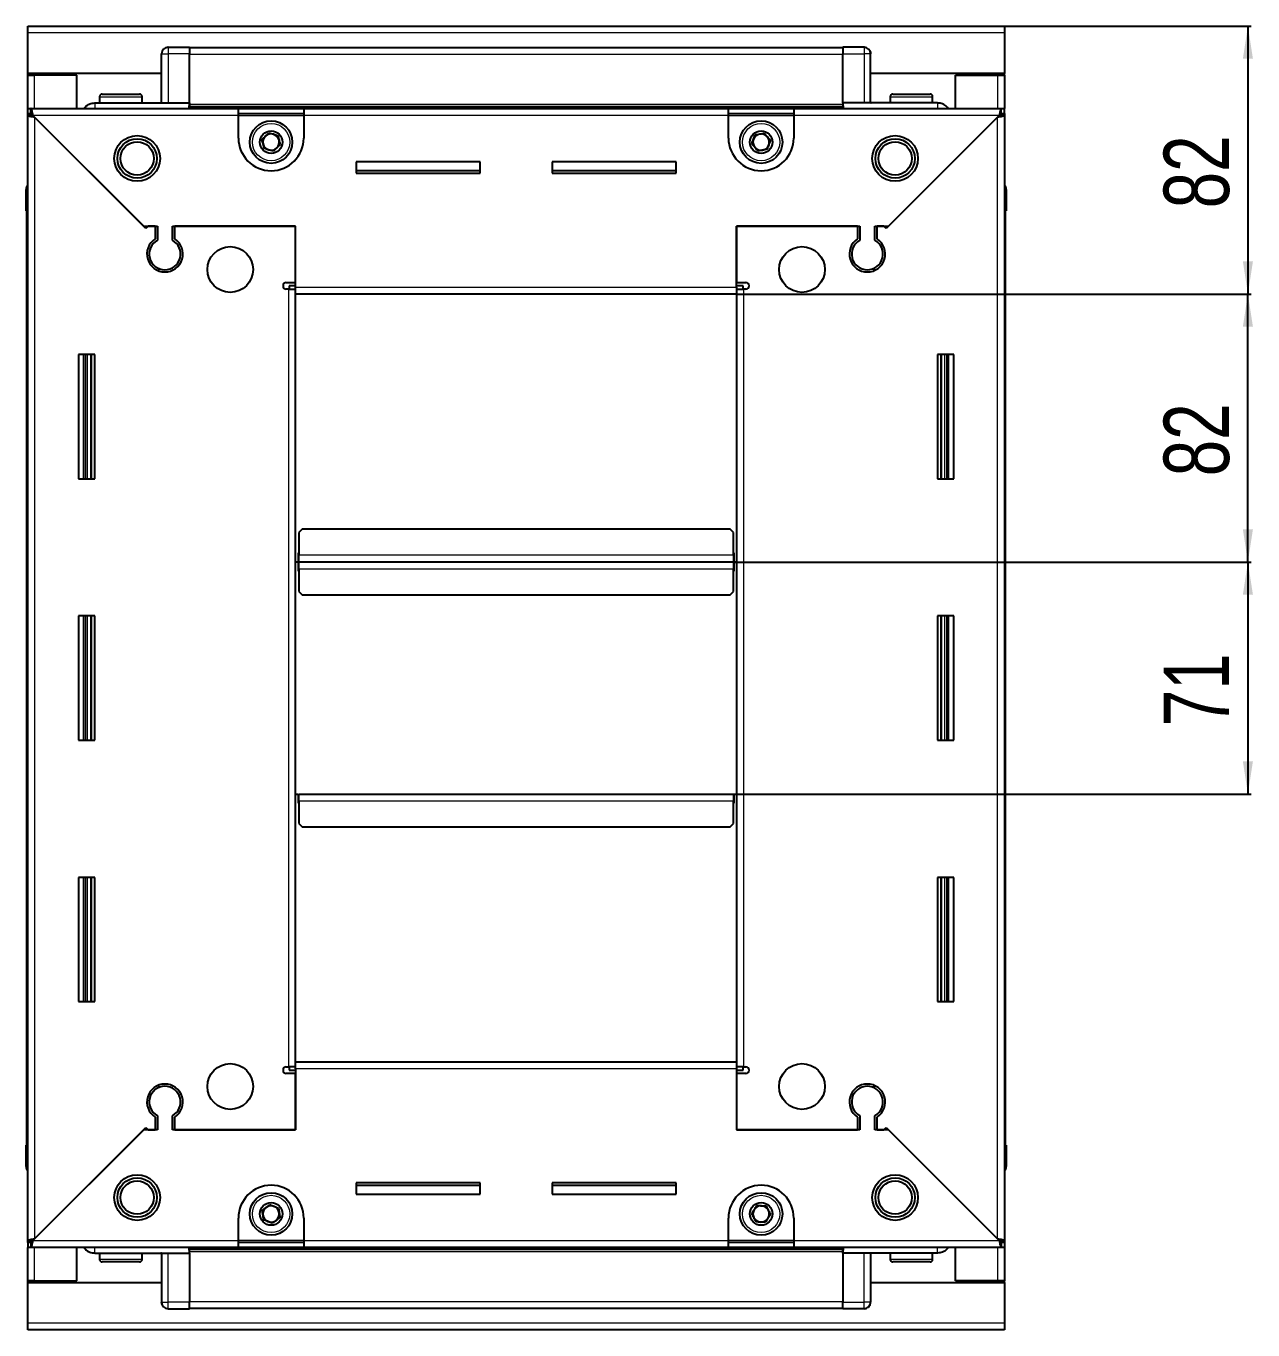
# Model space of a CAD drawing. Header units: millimetres. Extents: x 1004 to 4211, y -1720 to 1211.
# Drawn here: x 3835.5 to 4211, y 670.2 to 1069.2 of the extents above; entities that cross this region are included whole.
import ezdxf

# ---------------------------------------------------------------- set-up
doc = ezdxf.new("R2010")
doc.units = ezdxf.units.MM
doc.layers.add('FORMAT', color=7, linetype='Continuous')
doc.styles.add('SLDTEXTSTYLE0', font='TXT', dxfattribs={"width": 0.75})
doc.dimstyles.new('SLDDIMSTYLE0', dxfattribs={"dimtxt": 20, "dimasz": 10, "dimexe": 0, "dimexo": 0.0625, "dimgap": 5, "dimtad": 2, "dimdec": 1, "dimrnd": 1e-09, "dimzin": 12, "dimdsep": 46, "dimtxsty": 'SLDTEXTSTYLE0', "dimsah": 1, "dimcen": 0.09, "dimadec": 0, "dimazin": 3, "dimtfac": 1, "dimtofl": 0, "dimtmove": 0, "dimatfit": 3, "dimfxl": 0, "dimfrac": 2, "dimtolj": 1, "dimtzin": 12, "dimarcsym": 0})

# ---------------------------------------------------------------- blocks, each defined once
blk = doc.blocks.new('_D_5')
at = {"layer": 'FORMAT'}
for p, q in [((4134.97, 1069.18), (4210.46, 1069.18)), ((4209.46, 1069.18), (4209.46, 987.18)), ((4052.97, 987.18), (4210.46, 987.18))]:
    blk.add_line(p, q, dxfattribs=at)
for points in [[(4209.46, 1069.18), (4207.92, 1059.18), (4211, 1059.18)], [(4209.46, 987.18), (4211, 997.18), (4207.92, 997.18)]]:
    blk.add_solid(points, dxfattribs=at)
at = {"layer": 'FORMAT', "insert": (4183.68, 1013.41), "char_height": 20, "attachment_point": 1, "rotation": 90, "style": 'SLDTEXTSTYLE0'}
blk.add_mtext('82', dxfattribs=at)
blk = doc.blocks.new('_D_6')
at = {"layer": 'FORMAT'}
for p, q in [((4052.97, 987.18), (4210.46, 987.18)), ((4209.46, 905.18), (4209.46, 987.18)), ((4051.97, 905.18), (4210.46, 905.18))]:
    blk.add_line(p, q, dxfattribs=at)
for points in [[(4209.46, 987.18), (4207.92, 977.18), (4211, 977.18)], [(4209.46, 905.18), (4211, 915.18), (4207.92, 915.18)]]:
    blk.add_solid(points, dxfattribs=at)
at = {"layer": 'FORMAT', "insert": (4183.68, 931.41), "char_height": 20, "attachment_point": 1, "rotation": 90, "style": 'SLDTEXTSTYLE0'}
blk.add_mtext('82', dxfattribs=at)
blk = doc.blocks.new('_D_7')
at = {"layer": 'FORMAT'}
for p, q in [((4051.97, 905.18), (4210.46, 905.18)), ((4209.46, 905.18), (4209.46, 834.18)), ((4051.97, 834.18), (4210.46, 834.18))]:
    blk.add_line(p, q, dxfattribs=at)
for points in [[(4209.46, 905.18), (4207.92, 895.18), (4211, 895.18)], [(4209.46, 834.18), (4211, 844.18), (4207.92, 844.18)]]:
    blk.add_solid(points, dxfattribs=at)
at = {"layer": 'FORMAT', "insert": (4183.68, 854.91), "char_height": 20, "attachment_point": 1, "rotation": 90, "style": 'SLDTEXTSTYLE0'}
blk.add_mtext('71', dxfattribs=at)

msp = doc.modelspace()

# ---------------------------------------------------------------- linework, layer by layer
at = {"color": 7, "linetype": 'Continuous', "lineweight": 25}
for p, q in [((3835.96, 1069.18), (4134.96, 1069.18)), ((3835.96, 1067.08), (3835.96, 1069.18)), ((3835.96, 1054.68), (3835.96, 1067.08)), ((4134.96, 1069.18), (4134.96, 1067.08)), ((4134.96, 1067.08), (4134.96, 1054.68)), ((3877.64, 1062.18), (3877.64, 1062.18)), ((3878.96, 1062.68), (3885.46, 1062.68)), ((3878.96, 1062.68), (3885.46, 1062.68)), ((3885.46, 1062.68), (3885.46, 1062.68)), ((3885.46, 1062.68), (3885.46, 1062.68)), ((3885.46, 1062.68), (3885.46, 1060.68)), ((4085.46, 1062.53), (3885.46, 1062.53)), ((4085.46, 1062.68), (4085.46, 1062.68)), ((4091.96, 1062.68), (4085.46, 1062.68)), ((4091.96, 1062.68), (4085.46, 1062.68)), ((4085.46, 1062.68), (4085.46, 1060.68)), ((3876.96, 1045.68), (3876.96, 1060.68)), ((3885.46, 1045.68), (3885.46, 1060.68)), ((4085.46, 1045.68), (4085.46, 1060.68)), ((4093.96, 1060.68), (4093.96, 1060.68)), ((4093.96, 1045.68), (4093.96, 1060.68)), ((3876.96, 1054.68), (3835.96, 1054.68)), ((3835.96, 1054.18), (3835.96, 1054.68)), ((3835.96, 1043.93), (3835.96, 1054.18)), ((3835.96, 1054.18), (3838.06, 1054.18)), ((3837.46, 1054.18), (3837.46, 1054.68)), ((3850.96, 1054.18), (3838.06, 1054.18)), ((3850.96, 1043.93), (3850.96, 1054.18)), ((4134.96, 1054.68), (4093.96, 1054.68)), ((4119.96, 1043.93), (4119.96, 1054.18)), ((4119.96, 1054.18), (4132.86, 1054.18)), ((4132.86, 1054.18), (4134.96, 1054.18)), ((4133.46, 1054.18), (4133.46, 1054.68)), ((4134.96, 1054.18), (4134.96, 1054.68)), ((4134.96, 1054.18), (4134.96, 1043.93)), ((3856.46, 1045.68), (3885.46, 1045.68)), ((3857.96, 1047.58), (3857.96, 1045.68)), ((3858.76, 1048.38), (3870.16, 1048.38)), ((3870.96, 1045.68), (3870.96, 1047.58)), ((3885.38, 1043.93), (3885.46, 1045.65)), ((3885.46, 1045.68), (3885.46, 1045.18)), ((4085.46, 1045.68), (4085.46, 1045.18)), ((4114.46, 1045.68), (4085.46, 1045.68)), ((4085.46, 1045.65), (4085.53, 1043.93)), ((4099.96, 1047.58), (4099.96, 1045.68)), ((4100.76, 1048.38), (4112.16, 1048.38)), ((4112.96, 1045.68), (4112.96, 1047.58)), ((3835.96, 1042.43), (3835.96, 1043.93)), ((3835.96, 1043.93), (3836.96, 1043.93)), ((3835.96, 1041.93), (3835.96, 1042.43)), ((3835.96, 1042.43), (3836.96, 1042.43)), ((3835.96, 697.43), (3835.96, 1041.93)), ((3837.46, 1041.93), (3835.96, 1041.93)), ((3836.96, 1042.43), (3836.96, 1043.93)), ((3836.96, 1043.93), (3900.46, 1043.93)), ((3837.56, 1041.83), (3871.46, 1007.93)), ((3885.46, 1044.53), (4085.46, 1044.53)), ((3900.46, 1041.83), (3900.46, 1043.93)), ((3900.46, 1043.93), (3920.46, 1043.93)), ((3900.46, 1042.43), (3920.46, 1042.43)), ((3900.46, 1034.93), (3900.46, 1041.83)), ((3920.46, 1043.93), (3920.46, 1041.83)), ((3920.46, 1043.93), (4050.46, 1043.93)), ((3920.46, 1041.83), (3920.46, 1034.93)), ((4050.46, 1041.83), (4050.46, 1043.93)), ((4050.46, 1043.93), (4070.46, 1043.93)), ((4050.46, 1042.43), (4070.46, 1042.43)), ((4050.46, 1034.93), (4050.46, 1041.83)), ((4070.46, 1043.93), (4133.96, 1043.93)), ((4070.46, 1043.93), (4070.46, 1041.83)), ((4070.46, 1041.83), (4070.46, 1034.93)), ((4099.46, 1007.93), (4133.36, 1041.83)), ((4133.46, 1041.93), (4134.96, 1041.93)), ((4133.96, 1042.43), (4133.96, 1043.93)), ((4133.96, 1043.93), (4134.96, 1043.93)), ((4133.96, 1042.43), (4134.96, 1042.43)), ((4134.96, 1042.43), (4134.96, 1043.93)), ((4134.96, 1042.43), (4134.96, 1041.93)), ((4134.96, 1041.93), (4134.96, 697.43)), ((3872.16, 1007.23), (3838.06, 1041.33)), ((4132.86, 1041.33), (4098.76, 1007.23)), ((3974.46, 1027.68), (3936.46, 1027.68)), ((3936.46, 1027.68), (3936.46, 1024.18)), ((3974.46, 1024.18), (3974.46, 1027.68)), ((4034.46, 1027.68), (3996.46, 1027.68)), ((3996.46, 1027.68), (3996.46, 1024.18)), ((4034.46, 1024.18), (4034.46, 1027.68)), ((3974.46, 1024.93), (3936.46, 1024.93)), ((3936.46, 1024.18), (3974.46, 1024.18)), ((4034.46, 1024.93), (3996.46, 1024.93)), ((3996.46, 1024.18), (4034.46, 1024.18)), ((3835.46, 1019.18), (3835.46, 1012.68)), ((3835.46, 1012.68), (3835.46, 1019.18)), ((4134.96, 1020.51), (4134.96, 1020.51)), ((4135.46, 1019.18), (4135.46, 1012.68)), ((4135.46, 1012.68), (4135.46, 1019.18)), ((3835.46, 1012.68), (3835.46, 1012.68)), ((3835.96, 1012.68), (3835.46, 1012.68)), ((3835.61, 1012.68), (3835.61, 726.68)), ((4134.96, 1012.68), (4135.46, 1012.68)), ((4135.31, 726.68), (4135.31, 1012.68)), ((4135.46, 1012.68), (4135.46, 1012.68)), ((4135.46, 1012.68), (4135.46, 1012.68)), ((3871.46, 1007.93), (3875.66, 1007.93)), ((3872.86, 1007.93), (3872.16, 1007.23)), ((3874.96, 1007.93), (3872.86, 1007.93)), ((3874.96, 1007.93), (3874.96, 1004.04)), ((3875.66, 1007.93), (3875.66, 1003.65)), ((3880.26, 1007.93), (3917.96, 1007.93)), ((3880.26, 1003.65), (3880.26, 1007.93)), ((3880.96, 1004.04), (3880.96, 1007.93)), ((3917.96, 1007.93), (3880.96, 1007.93)), ((3917.96, 990.68), (3917.96, 1007.93)), ((3917.96, 989.28), (3917.96, 1007.93)), ((4052.96, 1007.93), (4052.96, 990.68)), ((4089.96, 1007.93), (4052.96, 1007.93)), ((4052.96, 1007.93), (4090.66, 1007.93)), ((4052.96, 989.28), (4052.96, 1007.93)), ((4089.96, 1007.93), (4089.96, 1004.04)), ((4090.66, 1007.93), (4090.66, 1003.65)), ((4095.26, 1007.93), (4099.46, 1007.93)), ((4095.26, 1003.65), (4095.26, 1007.93)), ((4098.06, 1007.93), (4095.96, 1007.93)), ((4095.96, 1004.04), (4095.96, 1007.93)), ((4098.76, 1007.23), (4098.06, 1007.93)), ((3875.96, 995.07), (3875.96, 994.31)), ((4094.96, 995.07), (4094.96, 994.31)), ((3915.11, 990.68), (3917.96, 990.68)), ((3917.96, 989.68), (3915.96, 989.68)), ((3915.96, 989.68), (3915.96, 988.68)), ((4052.96, 990.68), (4055.81, 990.68)), ((4054.96, 989.68), (4052.96, 989.68)), ((4054.96, 988.68), (4054.96, 989.68)), ((3915.86, 988.68), (3915.11, 988.68)), ((3915.86, 988.68), (3917.96, 988.68)), ((3917.96, 987.18), (3917.96, 989.28)), ((3917.96, 752.18), (3917.96, 987.18)), ((4052.96, 987.18), (3917.96, 987.18)), ((4052.96, 989.28), (4052.96, 987.18)), ((4052.96, 988.68), (4055.06, 988.68)), ((4052.96, 987.18), (4052.96, 752.18)), ((4055.81, 988.68), (4055.06, 988.68)), ((3856.46, 968.68), (3851.46, 968.68)), ((3851.46, 968.68), (3851.46, 930.68)), ((3853.61, 930.68), (3853.61, 968.68)), ((3855.4, 930.68), (3855.4, 968.68)), ((3855.44, 930.68), (3855.44, 968.68)), ((3856.46, 930.68), (3856.46, 968.68)), ((4114.46, 968.68), (4114.46, 930.68)), ((4119.46, 968.68), (4114.46, 968.68)), ((4115.48, 968.68), (4115.48, 930.68)), ((4115.52, 968.68), (4115.52, 930.68)), ((4117.31, 968.68), (4117.31, 930.68)), ((4119.46, 930.68), (4119.46, 968.68)), ((3851.46, 930.68), (3856.46, 930.68)), ((4114.46, 930.68), (4119.46, 930.68)), ((3919.96, 915.18), (3918.96, 914.18)), ((3918.96, 914.18), (3918.96, 907.28)), ((4050.96, 915.18), (3919.96, 915.18)), ((4051.96, 914.18), (4050.96, 915.18)), ((4051.96, 907.28), (4051.96, 914.18)), ((3918.96, 908.03), (3918.71, 908.03)), ((3918.71, 908.03), (3918.71, 905.18)), ((3918.96, 905.18), (3918.96, 907.28)), ((4052.21, 908.03), (4051.96, 908.03)), ((4051.96, 907.28), (4051.96, 905.18)), ((4052.21, 905.18), (4052.21, 908.03)), ((3918.71, 905.18), (3917.96, 905.18)), ((3918.71, 905.18), (3918.71, 902.33)), ((3918.71, 902.33), (3918.96, 902.33)), ((4051.96, 905.18), (3918.96, 905.18)), ((3918.96, 903.08), (3918.96, 905.18)), ((3918.96, 903.08), (3918.96, 896.18)), ((4051.96, 905.18), (4051.96, 903.08)), ((4051.96, 896.18), (4051.96, 903.08)), ((4051.96, 902.33), (4052.21, 902.33)), ((4052.96, 905.18), (4052.21, 905.18)), ((4052.21, 902.33), (4052.21, 905.18)), ((3918.96, 896.18), (3919.96, 895.18)), ((3919.96, 895.18), (4050.96, 895.18)), ((4050.96, 895.18), (4051.96, 896.18)), ((3856.46, 888.68), (3851.46, 888.68)), ((3851.46, 888.68), (3851.46, 850.68)), ((3853.61, 850.68), (3853.61, 888.68)), ((3855.4, 850.68), (3855.4, 888.68)), ((3855.44, 850.68), (3855.44, 888.68)), ((3856.46, 850.68), (3856.46, 888.68)), ((4114.46, 888.68), (4114.46, 850.68)), ((4119.46, 888.68), (4114.46, 888.68)), ((4115.48, 888.68), (4115.48, 850.68)), ((4115.52, 888.68), (4115.52, 850.68)), ((4117.31, 888.68), (4117.31, 850.68)), ((4119.46, 850.68), (4119.46, 888.68)), ((3851.46, 850.68), (3856.46, 850.68)), ((4114.46, 850.68), (4119.46, 850.68)), ((3917.96, 834.18), (3918.71, 834.18)), ((3918.71, 834.18), (3918.71, 831.33)), ((3918.96, 834.18), (4051.96, 834.18)), ((3918.96, 832.08), (3918.96, 834.18)), ((4051.96, 834.18), (4051.96, 832.08)), ((4052.21, 831.33), (4052.21, 834.18)), ((4052.21, 834.18), (4052.96, 834.18)), ((3918.71, 831.33), (3918.96, 831.33)), ((3918.96, 832.08), (3918.96, 825.18)), ((4051.96, 825.18), (4051.96, 832.08)), ((4051.96, 831.33), (4052.21, 831.33)), ((3918.96, 825.18), (3919.96, 824.18)), ((3919.96, 824.18), (4050.96, 824.18)), ((4050.96, 824.18), (4051.96, 825.18)), ((3856.46, 808.68), (3851.46, 808.68)), ((3851.46, 808.68), (3851.46, 770.68)), ((3853.61, 770.68), (3853.61, 808.68)), ((3855.4, 770.68), (3855.4, 808.68)), ((3855.44, 770.68), (3855.44, 808.68)), ((3856.46, 770.68), (3856.46, 808.68)), ((4114.46, 808.68), (4114.46, 770.68)), ((4119.46, 808.68), (4114.46, 808.68)), ((4115.48, 808.68), (4115.48, 770.68)), ((4115.52, 808.68), (4115.52, 770.68)), ((4117.31, 808.68), (4117.31, 770.68)), ((4119.46, 770.68), (4119.46, 808.68)), ((3851.46, 770.68), (3856.46, 770.68)), ((4114.46, 770.68), (4119.46, 770.68)), ((3915.11, 750.68), (3915.86, 750.68)), ((3917.96, 750.68), (3915.86, 750.68)), ((3915.96, 750.68), (3915.96, 749.68)), ((3917.96, 750.08), (3917.96, 752.18)), ((3917.96, 752.18), (4052.96, 752.18)), ((4052.96, 752.18), (4052.96, 750.08)), ((4055.06, 750.68), (4052.96, 750.68)), ((4054.96, 749.68), (4054.96, 750.68)), ((4055.06, 750.68), (4055.81, 750.68)), ((3917.96, 748.68), (3915.11, 748.68)), ((3915.96, 749.68), (3917.96, 749.68)), ((3917.96, 750.08), (3917.96, 731.43)), ((3917.96, 731.43), (3917.96, 748.68)), ((4052.96, 750.08), (4052.96, 731.43)), ((4052.96, 749.68), (4054.96, 749.68)), ((4052.96, 748.68), (4052.96, 731.43)), ((4055.81, 748.68), (4052.96, 748.68)), ((3875.96, 745.06), (3875.96, 744.3)), ((4094.96, 745.06), (4094.96, 744.3)), ((3874.96, 735.32), (3874.96, 731.43)), ((3875.66, 735.72), (3875.66, 731.43)), ((3880.26, 731.43), (3880.26, 735.72)), ((3880.96, 731.43), (3880.96, 735.32)), ((4089.96, 735.32), (4089.96, 731.43)), ((4090.66, 735.72), (4090.66, 731.43)), ((4095.26, 731.43), (4095.26, 735.72)), ((4095.96, 731.43), (4095.96, 735.32)), ((3871.46, 731.43), (3837.56, 697.53)), ((3838.06, 698.03), (3872.16, 732.13)), ((3875.66, 731.43), (3871.46, 731.43)), ((3872.16, 732.13), (3872.86, 731.43)), ((3872.86, 731.43), (3874.96, 731.43)), ((3917.96, 731.43), (3880.26, 731.43)), ((3880.96, 731.43), (3917.96, 731.43)), ((4052.96, 731.43), (4089.96, 731.43)), ((4090.66, 731.43), (4052.96, 731.43)), ((4099.46, 731.43), (4095.26, 731.43)), ((4095.96, 731.43), (4098.06, 731.43)), ((4098.06, 731.43), (4098.76, 732.13)), ((4098.76, 732.13), (4132.86, 698.03)), ((4133.36, 697.53), (4099.46, 731.43)), ((3835.46, 726.68), (3835.46, 726.68)), ((3835.46, 720.18), (3835.46, 726.68)), ((3835.46, 726.68), (3835.46, 726.68)), ((3835.46, 726.68), (3835.46, 720.18)), ((3835.96, 726.68), (3835.46, 726.68)), ((4134.96, 726.68), (4135.46, 726.68)), ((4135.46, 726.68), (4135.46, 726.68)), ((4135.46, 720.18), (4135.46, 726.68)), ((4135.46, 726.68), (4135.46, 720.18)), ((3835.96, 718.86), (3835.96, 718.86)), ((3974.46, 715.18), (3936.46, 715.18)), ((3936.46, 715.18), (3936.46, 711.68)), ((3936.46, 714.43), (3974.46, 714.43)), ((3974.46, 711.68), (3974.46, 715.18)), ((4034.46, 715.18), (3996.46, 715.18)), ((3996.46, 715.18), (3996.46, 711.68)), ((3996.46, 714.43), (4034.46, 714.43)), ((4034.46, 711.68), (4034.46, 715.18)), ((3936.46, 711.68), (3974.46, 711.68)), ((3996.46, 711.68), (4034.46, 711.68)), ((3900.46, 697.53), (3900.46, 704.43)), ((3920.46, 704.43), (3920.46, 697.53)), ((4050.46, 697.53), (4050.46, 704.43)), ((4070.46, 704.43), (4070.46, 697.53)), ((3835.96, 696.93), (3835.96, 697.43)), ((3837.46, 697.43), (3835.96, 697.43)), ((3835.96, 696.93), (3835.96, 695.43)), ((3836.96, 696.93), (3835.96, 696.93)), ((3835.96, 685.18), (3835.96, 695.43)), ((3836.96, 695.43), (3835.96, 695.43)), ((3836.96, 696.93), (3836.96, 695.43)), ((3900.46, 695.43), (3836.96, 695.43)), ((3850.96, 685.18), (3850.96, 695.43)), ((3885.46, 693.72), (3885.38, 695.43)), ((4085.46, 694.83), (3885.46, 694.83)), ((3900.46, 695.43), (3900.46, 697.53)), ((3920.46, 696.93), (3900.46, 696.93)), ((3920.46, 695.43), (3900.46, 695.43)), ((3920.46, 697.53), (3920.46, 695.43)), ((4050.46, 695.43), (3920.46, 695.43)), ((4050.46, 695.43), (4050.46, 697.53)), ((4070.46, 696.93), (4050.46, 696.93)), ((4070.46, 695.43), (4050.46, 695.43)), ((4070.46, 697.53), (4070.46, 695.43)), ((4133.96, 695.43), (4070.46, 695.43)), ((4085.53, 695.43), (4085.46, 693.72)), ((4119.96, 685.18), (4119.96, 695.43)), ((4133.46, 697.43), (4134.96, 697.43)), ((4133.96, 696.93), (4133.96, 695.43)), ((4134.96, 696.93), (4133.96, 696.93)), ((4134.96, 695.43), (4133.96, 695.43)), ((4134.96, 697.43), (4134.96, 696.93)), ((4134.96, 696.93), (4134.96, 695.43)), ((4134.96, 695.43), (4134.96, 685.18)), ((3856.46, 693.68), (3885.46, 693.68)), ((3857.96, 693.68), (3857.96, 691.78)), ((3862.53, 690.98), (3858.76, 690.98)), ((3870.16, 690.98), (3862.53, 690.98)), ((3870.96, 691.78), (3870.96, 693.68)), ((3876.96, 693.68), (3876.96, 678.68)), ((3885.46, 693.68), (3885.46, 694.18)), ((3885.46, 693.68), (3885.46, 678.68)), ((4085.46, 693.68), (4085.46, 694.18)), ((4114.46, 693.68), (4085.46, 693.68)), ((4085.46, 693.68), (4085.46, 678.68)), ((4093.96, 693.68), (4093.96, 678.68)), ((4099.96, 693.68), (4099.96, 691.78)), ((4107.75, 690.98), (4100.76, 690.98)), ((4112.16, 690.98), (4107.75, 690.98)), ((4112.96, 691.78), (4112.96, 693.68)), ((3838.06, 685.18), (3835.96, 685.18)), ((3835.96, 684.68), (3835.96, 685.18)), ((3835.96, 672.28), (3835.96, 684.68)), ((3835.96, 684.68), (3876.96, 684.68)), ((3837.46, 684.68), (3837.46, 685.18)), ((3838.06, 685.18), (3850.96, 685.18)), ((4093.96, 684.68), (4134.96, 684.68)), ((4132.86, 685.18), (4119.96, 685.18)), ((4134.96, 685.18), (4132.86, 685.18)), ((4133.46, 684.68), (4133.46, 685.18)), ((4134.96, 684.68), (4134.96, 685.18)), ((4134.96, 684.68), (4134.96, 672.28)), ((3876.96, 678.68), (3876.96, 678.68)), ((3885.46, 676.68), (3885.46, 678.68)), ((4085.46, 676.68), (4085.46, 678.68)), ((3878.96, 676.68), (3885.46, 676.68)), ((3878.96, 676.68), (3885.46, 676.68)), ((3885.46, 676.83), (4085.46, 676.83)), ((3885.46, 676.68), (3885.46, 676.68)), ((4091.96, 676.68), (4085.46, 676.68)), ((4085.46, 676.68), (4085.46, 676.68)), ((4085.46, 676.68), (4085.46, 676.68)), ((4091.96, 676.68), (4085.46, 676.68)), ((4093.28, 677.18), (4093.28, 677.18)), ((3835.96, 670.18), (3835.96, 672.28)), ((4134.96, 672.28), (4134.96, 670.18)), ((4134.96, 670.18), (3835.96, 670.18))]:
    msp.add_line(p, q, dxfattribs=at)
at = {"color": 8, "linetype": 'Continuous', "lineweight": 18}
for p, q in [((4134.96, 1067.08), (3835.96, 1067.08)), ((3878.96, 1062.68), (3878.96, 1060.68)), ((4091.96, 1062.68), (4091.96, 1060.68)), ((3876.96, 1060.68), (3878.96, 1060.68)), ((3878.96, 1060.68), (3878.96, 1045.68)), ((3885.46, 1060.68), (3878.96, 1060.68)), ((4085.46, 1060.53), (3885.46, 1060.53)), ((4085.46, 1060.68), (4091.96, 1060.68)), ((4093.96, 1060.68), (4091.96, 1060.68)), ((4091.96, 1060.68), (4091.96, 1045.68)), ((3838.06, 1054.18), (3838.06, 1054.68)), ((3838.06, 1043.93), (3838.06, 1054.18)), ((4132.86, 1054.68), (4132.86, 1054.18)), ((4132.86, 1054.18), (4132.86, 1043.93)), ((3857.96, 1047.58), (3870.96, 1047.58)), ((4099.96, 1047.58), (4112.96, 1047.58)), ((3900.46, 1041.83), (3837.56, 1041.83)), ((4085.46, 1045.18), (3885.46, 1045.18)), ((4085.46, 1043.95), (3885.46, 1043.95)), ((3900.46, 1041.83), (3920.46, 1041.83)), ((4050.46, 1041.83), (3920.46, 1041.83)), ((4050.46, 1041.83), (4070.46, 1041.83)), ((4133.36, 1041.83), (4070.46, 1041.83)), ((3838.06, 1041.33), (3838.06, 698.03)), ((4132.86, 698.03), (4132.86, 1041.33)), ((3835.96, 1019.18), (3835.46, 1019.18)), ((4134.96, 1019.18), (4135.46, 1019.18)), ((3915.86, 750.68), (3915.86, 988.68)), ((3917.96, 989.28), (4052.96, 989.28)), ((4055.06, 988.68), (4055.06, 750.68)), ((3852.96, 968.68), (3852.96, 930.68)), ((3854.2, 968.68), (3854.2, 930.68)), ((4116.72, 930.68), (4116.72, 968.68)), ((4117.96, 930.68), (4117.96, 968.68)), ((4051.96, 907.28), (3918.96, 907.28)), ((3918.96, 903.08), (4051.96, 903.08)), ((3852.96, 888.68), (3852.96, 850.68)), ((3854.2, 888.68), (3854.2, 850.68)), ((4116.72, 850.68), (4116.72, 888.68)), ((4117.96, 850.68), (4117.96, 888.68)), ((3918.96, 832.08), (4051.96, 832.08)), ((3852.96, 808.68), (3852.96, 770.68)), ((3854.2, 808.68), (3854.2, 770.68)), ((4116.72, 770.68), (4116.72, 808.68)), ((4117.96, 770.68), (4117.96, 808.68)), ((4052.96, 750.08), (3917.96, 750.08)), ((3835.96, 720.18), (3835.46, 720.18)), ((4134.96, 720.18), (4135.46, 720.18)), ((3837.56, 697.53), (3900.46, 697.53)), ((3838.06, 685.18), (3838.06, 695.43)), ((3885.46, 695.42), (4085.46, 695.42)), ((3920.46, 697.53), (3900.46, 697.53)), ((3920.46, 697.53), (4050.46, 697.53)), ((4070.46, 697.53), (4050.46, 697.53)), ((4070.46, 697.53), (4133.36, 697.53)), ((4132.86, 695.43), (4132.86, 685.18)), ((3862.26, 691.78), (3857.96, 691.78)), ((3870.96, 691.78), (3862.26, 691.78)), ((3878.96, 678.68), (3878.96, 693.68)), ((3885.46, 694.18), (4085.46, 694.18)), ((4091.96, 678.68), (4091.96, 693.68)), ((4107.93, 691.78), (4099.96, 691.78)), ((4112.96, 691.78), (4107.93, 691.78)), ((3838.06, 684.68), (3838.06, 685.18)), ((4132.86, 685.18), (4132.86, 684.68)), ((3876.96, 678.68), (3878.96, 678.68)), ((3878.96, 676.68), (3878.96, 678.68)), ((3885.46, 678.68), (3878.96, 678.68)), ((3885.46, 678.83), (4085.46, 678.83)), ((4085.46, 678.68), (4091.96, 678.68)), ((4093.96, 678.68), (4091.96, 678.68)), ((4091.96, 676.68), (4091.96, 678.68)), ((4134.96, 672.28), (3835.96, 672.28))]:
    msp.add_line(p, q, dxfattribs=at)
at = {"color": 7, "linetype": 'Continuous', "lineweight": 25, "flags": 128}
for points in [[(4093.81, 1061.43), (4093.92, 1061.07), (4093.96, 1060.68)], [(3877.11, 677.93), (3877, 678.29), (3876.96, 678.68)]]:
    msp.add_lwpolyline(points, dxfattribs=at)
at = {"color": 7, "linetype": 'Continuous', "lineweight": 25}
for centre, radius in [((3910.46, 1033.68), 6.5), ((4060.46, 1033.68), 6.5), ((3869.46, 1028.68), 7), ((3869.46, 1028.68), 6.03), ((3869.46, 1028.68), 5.1), ((3910.46, 1033.68), 3.46), ((4060.46, 1033.68), 3.46), ((4101.46, 1028.68), 7), ((4101.46, 1028.68), 6.02), ((4101.46, 1028.68), 5.1), ((3897.96, 994.68), 7), ((4072.96, 994.68), 7), ((3897.96, 744.68), 7), ((4072.96, 744.68), 7), ((3869.46, 710.68), 7), ((3869.46, 710.68), 6.03), ((3869.46, 710.68), 5.1), ((4101.46, 710.68), 7), ((4101.46, 710.68), 6.03), ((4101.46, 710.68), 5.1), ((3910.46, 705.68), 6.5), ((4060.46, 705.68), 6.5), ((3910.46, 705.68), 3.46), ((4060.46, 705.68), 3.46)]:
    msp.add_circle(centre, radius, dxfattribs=at)
at = {"color": 8, "linetype": 'Continuous', "lineweight": 18}
for centre in [(3910.46, 1033.68), (4060.46, 1033.68), (3910.46, 705.68), (4060.46, 705.68)]:
    msp.add_circle(centre, 5.7, dxfattribs=at)
at = {"color": 7, "linetype": 'Continuous', "lineweight": 25}
for centre, radius, start, end in [((3878.96, 1060.68), 2, 90, 180), ((3878.96, 1060.68), 2, 123.942, 131.4096), ((3878.96, 1060.68), 2, 90, 108.58), ((4091.96, 1060.68), 2, 0, 90), ((3858.76, 1047.58), 0.8, 90, 180), ((3870.16, 1047.58), 0.8, 0, 90), ((3876.76, 1045.88), 0.2, 270, 0), ((4094.16, 1045.88), 0.2, 180, 270), ((4100.76, 1047.58), 0.8, 90, 180), ((4112.16, 1047.58), 0.8, 0, 90), ((3910.46, 1034.93), 10, 180, 270), ((3910.46, 1033.68), 2.5, 134.0156, 194.0156), ((3910.46, 1033.68), 2.5, 74.0156, 134.0156), ((3910.46, 1034.93), 10, 270, 0), ((3910.46, 1033.68), 2.5, 14.0156, 74.0156), ((3910.46, 1033.68), 2.5, 314.0156, 14.0156), ((4060.46, 1034.93), 10, 180, 270), ((4060.46, 1033.68), 2.5, 160.1116, 220.1116), ((4060.46, 1033.68), 2.5, 100.1116, 160.1116), ((4060.46, 1033.68), 2.5, 40.1116, 100.1116), ((4060.46, 1034.93), 10, 270, 0), ((4060.46, 1033.68), 2.5, 340.1116, 40.1116), ((3910.46, 1033.68), 2.5, 194.0156, 254.0156), ((3910.46, 1033.68), 2.5, 254.0156, 314.0156), ((4060.46, 1033.68), 2.5, 220.1116, 280.1116), ((4060.46, 1033.68), 2.5, 280.1116, 340.1116), ((3837.46, 1019.18), 2, 138.5749, 180), ((3837.46, 1019.18), 2, 138.5904, 180), ((4133.46, 1019.18), 2, 33.942, 41.4096), ((4133.46, 1019.18), 2, 0, 41.4096), ((4133.46, 1019.18), 2, 0, 18.58), ((3877.96, 999.43), 5.5, 123.0557, 56.9443), ((3877.96, 999.43), 4.8, 118.631, 61.369), ((4092.96, 999.43), 5.5, 123.0557, 56.9443), ((4092.96, 999.43), 4.8, 118.631, 61.369), ((3915.11, 989.68), 1, 90, 270), ((4055.81, 989.68), 1, 270, 90), ((3915.11, 749.68), 1, 90, 270), ((4055.81, 749.68), 1, 270, 90), ((3877.96, 739.93), 5.5, 303.0557, 236.9443), ((3877.96, 739.93), 4.8, 298.631, 241.369), ((4092.96, 739.93), 5.5, 303.0557, 236.9443), ((4092.96, 739.93), 4.8, 298.631, 241.369), ((3837.46, 720.18), 2, 180, 221.3942), ((4133.46, 720.18), 2, 318.5904, 0), ((3910.46, 704.43), 10, 90, 180), ((3910.46, 704.43), 10, 0, 90), ((4060.46, 704.43), 10, 90, 180), ((4060.46, 704.43), 10, 0, 90), ((3910.46, 705.68), 2.5, 127.474, 187.474), ((3910.46, 705.68), 2.5, 67.474, 127.474), ((3910.46, 705.68), 2.5, 7.474, 67.474), ((4060.46, 705.68), 2.5, 147.0424, 207.0424), ((4060.46, 705.68), 2.5, 87.0424, 147.0424), ((4060.46, 705.68), 2.5, 27.0424, 87.0424), ((4060.46, 705.68), 2.5, 327.0424, 27.0424), ((3910.46, 705.68), 2.5, 187.474, 247.474), ((3910.46, 705.68), 2.5, 247.474, 307.474), ((3910.46, 705.68), 2.5, 307.474, 7.474), ((4060.46, 705.68), 2.5, 207.0424, 267.0424), ((4060.46, 705.68), 2.5, 267.0424, 327.0424), ((3858.76, 691.78), 0.8, 180, 270), ((3870.16, 691.78), 0.8, 270, 360), ((3876.76, 693.48), 0.2, 0, 90), ((4094.16, 693.48), 0.2, 90, 180), ((4100.76, 691.78), 0.8, 180, 270), ((4112.16, 691.78), 0.8, 270, 360), ((3878.96, 678.68), 2, 180, 270), ((4091.96, 678.68), 2, 270, 0), ((4091.96, 678.68), 2, 311.4096, 360), ((4091.96, 678.68), 2, 270, 288.58), ((4091.96, 678.68), 2, 303.942, 311.4096)]:
    msp.add_arc(centre, radius, start, end, dxfattribs=at)
for points, knots in [([(3853.24, 1043.93), (3853.36, 1044.13), (3853.75, 1044.78), (3854.91, 1045.49), (3855.94, 1045.62), (3856.46, 1045.68)], [0, 0, 0, 0, 0.18225, 0.591125, 1, 1, 1, 1]), ([(3885.46, 1045.68), (3885.46, 1045.65), (3885.46, 1045.57), (3885.46, 1044.95), (3885.46, 1044.39), (3885.46, 1044.02), (3885.46, 1044.01)], [0, 0, 0, 0, 0.3302662, 0.6605324, 0.9907986, 1, 1, 1, 1]), ([(4085.46, 1045.68), (4085.46, 1045.65), (4085.46, 1045.57), (4085.46, 1044.95), (4085.46, 1044.39), (4085.46, 1044.02), (4085.46, 1044.01)], [0, 0, 0, 0, 0.330266, 0.660532, 0.990799, 1, 1, 1, 1]), ([(4117.67, 1043.93), (4117.56, 1044.13), (4117.17, 1044.78), (4116.01, 1045.49), (4114.98, 1045.62), (4114.46, 1045.68)], [0, 0, 0, 0, 0.18225, 0.591125, 1, 1, 1, 1]), ([(3835.96, 1041.93), (3835.99, 1041.89), (3836.04, 1041.8), (3836.43, 1041.66), (3836.99, 1041.53), (3837.57, 1041.42), (3837.93, 1041.36), (3838.06, 1041.33)], [0, 0, 0, 0, 0.2302553, 0.4485219, 0.6667858, 0.8850496, 1, 1, 1, 1]), ([(3837.56, 1041.83), (3837.51, 1042.09), (3837.42, 1042.58), (3837.29, 1043.22), (3837.16, 1043.69), (3837.05, 1043.91), (3836.98, 1043.93), (3836.96, 1043.93)], [0, 0, 0, 0, 0.230255, 0.448522, 0.666786, 0.88505, 1, 1, 1, 1]), ([(4132.86, 1041.33), (4133.11, 1041.38), (4133.61, 1041.47), (4134.25, 1041.6), (4134.71, 1041.73), (4134.93, 1041.84), (4134.95, 1041.91), (4134.96, 1041.93)], [0, 0, 0, 0, 0.230255, 0.448522, 0.666786, 0.88505, 1, 1, 1, 1]), ([(4133.96, 1043.93), (4133.91, 1043.91), (4133.82, 1043.85), (4133.69, 1043.46), (4133.56, 1042.9), (4133.45, 1042.32), (4133.38, 1041.96), (4133.36, 1041.83)], [0, 0, 0, 0, 0.230255, 0.448522, 0.666786, 0.88505, 1, 1, 1, 1]), ([(3907.68, 1034.48), (3908.06, 1034.84), (3908.75, 1035.51), (3909.44, 1036.17), (3909.76, 1036.48)], [0, 0, 0, 0, 0.534686, 1, 1, 1, 1]), ([(3908.38, 1031.68), (3908.3, 1032.01), (3908.1, 1032.81), (3907.86, 1033.78), (3907.71, 1034.36), (3907.68, 1034.48)], [0, 0, 0, 0, 0.362901, 0.866875, 1, 1, 1, 1]), ([(3909.76, 1036.48), (3910.26, 1036.34), (3911.18, 1036.08), (3912.11, 1035.81), (3912.54, 1035.69)], [0, 0, 0, 0, 0.534686, 1, 1, 1, 1]), ([(3912.54, 1035.69), (3912.57, 1035.57), (3912.71, 1034.99), (3912.95, 1034.02), (3913.15, 1033.22), (3913.23, 1032.89)], [0, 0, 0, 0, 0.133125, 0.637099, 1, 1, 1, 1]), ([(4057.62, 1033.18), (4057.66, 1033.29), (4057.86, 1033.86), (4058.2, 1034.79), (4058.48, 1035.57), (4058.6, 1035.89)], [0, 0, 0, 0, 0.133125, 0.637099, 1, 1, 1, 1]), ([(4058.6, 1035.89), (4059.11, 1035.98), (4060.06, 1036.15), (4061, 1036.32), (4061.44, 1036.4)], [0, 0, 0, 0, 0.534686, 1, 1, 1, 1]), ([(4061.44, 1036.4), (4061.77, 1036), (4062.4, 1035.27), (4063.01, 1034.53), (4063.3, 1034.19)], [0, 0, 0, 0, 0.534686, 1, 1, 1, 1]), ([(4063.3, 1034.19), (4063.18, 1033.87), (4062.9, 1033.09), (4062.57, 1032.16), (4062.36, 1031.59), (4062.32, 1031.48)], [0, 0, 0, 0, 0.362901, 0.866875, 1, 1, 1, 1]), ([(3911.16, 1030.88), (3910.66, 1031.02), (3909.74, 1031.29), (3908.81, 1031.55), (3908.38, 1031.68)], [0, 0, 0, 0, 0.534686, 1, 1, 1, 1]), ([(3913.23, 1032.89), (3912.86, 1032.53), (3912.17, 1031.86), (3911.48, 1031.19), (3911.16, 1030.88)], [0, 0, 0, 0, 0.5346859, 1, 1, 1, 1]), ([(4059.48, 1030.97), (4059.15, 1031.36), (4058.52, 1032.1), (4057.91, 1032.83), (4057.62, 1033.18)], [0, 0, 0, 0, 0.534686, 1, 1, 1, 1]), ([(4062.32, 1031.48), (4061.81, 1031.38), (4060.86, 1031.22), (4059.92, 1031.05), (4059.48, 1030.97)], [0, 0, 0, 0, 0.5346859, 1, 1, 1, 1]), ([(3907.79, 706.79), (3907.89, 706.86), (3908.37, 707.23), (3909.16, 707.83), (3909.81, 708.34), (3910.08, 708.55)], [0, 0, 0, 0, 0.133125, 0.637099, 1, 1, 1, 1]), ([(3908.17, 703.93), (3908.1, 704.44), (3907.98, 705.39), (3907.85, 706.35), (3907.79, 706.79)], [0, 0, 0, 0, 0.534686, 1, 1, 1, 1]), ([(3910.08, 708.55), (3910.56, 708.35), (3911.45, 707.98), (3912.34, 707.61), (3912.75, 707.44)], [0, 0, 0, 0, 0.5346859, 1, 1, 1, 1]), ([(3912.75, 707.44), (3912.82, 706.93), (3912.94, 705.97), (3913.07, 705.02), (3913.13, 704.58)], [0, 0, 0, 0, 0.534686, 1, 1, 1, 1]), ([(4057.58, 705.83), (4057.86, 706.26), (4058.38, 707.07), (4058.9, 707.88), (4059.15, 708.25)], [0, 0, 0, 0, 0.5346859, 1, 1, 1, 1]), ([(4059.15, 708.25), (4059.27, 708.25), (4059.87, 708.22), (4060.86, 708.17), (4061.69, 708.12), (4062.03, 708.11)], [0, 0, 0, 0, 0.133125, 0.637099, 1, 1, 1, 1]), ([(4062.03, 708.11), (4062.26, 707.65), (4062.7, 706.79), (4063.14, 705.93), (4063.34, 705.53)], [0, 0, 0, 0, 0.5346859, 1, 1, 1, 1]), ([(3910.84, 702.82), (3910.36, 703.02), (3909.47, 703.39), (3908.58, 703.76), (3908.17, 703.93)], [0, 0, 0, 0, 0.534686, 1, 1, 1, 1]), ([(3913.13, 704.58), (3912.85, 704.37), (3912.2, 703.87), (3911.41, 703.26), (3910.93, 702.9), (3910.84, 702.82)], [0, 0, 0, 0, 0.3629006, 0.8668753, 1, 1, 1, 1]), ([(4058.89, 703.26), (4058.65, 703.72), (4058.22, 704.58), (4057.78, 705.43), (4057.58, 705.83)], [0, 0, 0, 0, 0.534686, 1, 1, 1, 1]), ([(4061.77, 703.11), (4061.43, 703.13), (4060.61, 703.17), (4059.61, 703.22), (4059.01, 703.25), (4058.89, 703.26)], [0, 0, 0, 0, 0.362901, 0.866875, 1, 1, 1, 1]), ([(4063.34, 705.53), (4063.06, 705.1), (4062.54, 704.29), (4062.02, 703.49), (4061.77, 703.11)], [0, 0, 0, 0, 0.534686, 1, 1, 1, 1]), ([(3838.06, 698.03), (3837.81, 697.99), (3837.31, 697.9), (3836.67, 697.76), (3836.21, 697.63), (3835.99, 697.52), (3835.97, 697.46), (3835.96, 697.43)], [0, 0, 0, 0, 0.2302553, 0.4485219, 0.6667858, 0.8850496, 1, 1, 1, 1]), ([(3836.96, 695.43), (3837.01, 695.46), (3837.1, 695.51), (3837.23, 695.9), (3837.36, 696.46), (3837.47, 697.04), (3837.54, 697.41), (3837.56, 697.53)], [0, 0, 0, 0, 0.230255, 0.448522, 0.666786, 0.88505, 1, 1, 1, 1]), ([(3853.24, 695.43), (3853.36, 695.23), (3853.75, 694.58), (3854.91, 693.87), (3855.94, 693.75), (3856.46, 693.68)], [0, 0, 0, 0, 0.18225, 0.591125, 1, 1, 1, 1]), ([(3885.46, 693.68), (3885.46, 693.72), (3885.46, 693.8), (3885.46, 694.42), (3885.46, 694.97), (3885.46, 695.35), (3885.46, 695.36)], [0, 0, 0, 0, 0.330266, 0.660532, 0.990799, 1, 1, 1, 1]), ([(4085.46, 693.68), (4085.46, 693.72), (4085.46, 693.8), (4085.46, 694.41), (4085.46, 694.99), (4085.46, 695.39), (4085.46, 695.42)], [0, 0, 0, 0, 0.324279, 0.648558, 0.972836, 1, 1, 1, 1]), ([(4117.67, 695.43), (4117.56, 695.23), (4117.17, 694.58), (4116.01, 693.87), (4114.98, 693.75), (4114.46, 693.68)], [0, 0, 0, 0, 0.18225, 0.591125, 1, 1, 1, 1]), ([(4134.96, 697.43), (4134.93, 697.48), (4134.88, 697.57), (4134.49, 697.7), (4133.93, 697.83), (4133.35, 697.94), (4132.99, 698.01), (4132.86, 698.03)], [0, 0, 0, 0, 0.230255, 0.448522, 0.666786, 0.88505, 1, 1, 1, 1]), ([(4133.36, 697.53), (4133.41, 697.28), (4133.5, 696.79), (4133.63, 696.14), (4133.76, 695.68), (4133.87, 695.46), (4133.94, 695.44), (4133.96, 695.43)], [0, 0, 0, 0, 0.230255, 0.448522, 0.666786, 0.88505, 1, 1, 1, 1])]:
    msp.add_open_spline(points, degree=3, knots=knots, dxfattribs=at)
at = {"color": 8, "linetype": 'Continuous', "lineweight": 18}
for points, knots in [([(3856.46, 1045.68), (3856.46, 1045.64), (3856.46, 1045.56), (3856.46, 1045.13), (3856.46, 1044.67), (3856.46, 1044.26), (3856.46, 1043.99), (3856.46, 1043.93)], [0, 0, 0, 0, 0.359753, 0.553414, 0.751185, 0.948956, 1, 1, 1, 1]), ([(4114.46, 1045.68), (4114.46, 1045.64), (4114.46, 1045.56), (4114.46, 1045.13), (4114.46, 1044.67), (4114.46, 1044.26), (4114.46, 1043.99), (4114.46, 1043.93)], [0, 0, 0, 0, 0.359753, 0.553414, 0.751185, 0.948956, 1, 1, 1, 1]), ([(3856.46, 693.68), (3856.46, 693.73), (3856.46, 693.8), (3856.46, 694.24), (3856.46, 694.69), (3856.46, 695.11), (3856.46, 695.38), (3856.46, 695.43)], [0, 0, 0, 0, 0.359753, 0.553414, 0.751185, 0.948956, 1, 1, 1, 1]), ([(4114.46, 693.68), (4114.46, 693.73), (4114.46, 693.8), (4114.46, 694.24), (4114.46, 694.69), (4114.46, 695.11), (4114.46, 695.38), (4114.46, 695.43)], [0, 0, 0, 0, 0.3597529, 0.5534142, 0.7511852, 0.9489563, 1, 1, 1, 1])]:
    msp.add_open_spline(points, degree=3, knots=knots, dxfattribs=at)
at = {"color": 7, "linetype": 'Continuous', "lineweight": 25}
for points in [[(3837.56, 1041.83), (3837.51, 1041.91), (3837.41, 1042.07), (3837.26, 1042.27), (3837.11, 1042.41), (3837.01, 1042.42), (3836.96, 1042.43)], [(3837.46, 1041.93), (3837.47, 1041.88), (3837.49, 1041.78), (3837.63, 1041.63), (3837.82, 1041.48), (3837.98, 1041.38), (3838.06, 1041.33)], [(4132.86, 1041.33), (4132.94, 1041.38), (4133.1, 1041.48), (4133.29, 1041.63), (4133.43, 1041.78), (4133.45, 1041.88), (4133.46, 1041.93)], [(4133.96, 1042.43), (4133.91, 1042.42), (4133.81, 1042.41), (4133.66, 1042.27), (4133.51, 1042.07), (4133.41, 1041.91), (4133.36, 1041.83)], [(3836.96, 696.93), (3837.01, 696.94), (3837.11, 696.96), (3837.26, 697.1), (3837.41, 697.3), (3837.51, 697.45), (3837.56, 697.53)], [(3838.06, 698.03), (3837.98, 697.98), (3837.82, 697.88), (3837.63, 697.73), (3837.49, 697.58), (3837.47, 697.48), (3837.46, 697.43)], [(4133.46, 697.43), (4133.45, 697.48), (4133.43, 697.58), (4133.29, 697.73), (4133.1, 697.88), (4132.94, 697.98), (4132.86, 698.03)], [(4133.36, 697.53), (4133.41, 697.45), (4133.51, 697.3), (4133.66, 697.1), (4133.81, 696.96), (4133.91, 696.94), (4133.96, 696.93)]]:
    msp.add_open_spline(points, degree=3, dxfattribs=at)

# ---------------------------------------------------------------- dimensions: what is measured, and where the dimension line sits
at = {"layer": 'FORMAT'}
for base, p1, p2, picture, middle in [((4209.46, 987.18), (4134.96, 1069.18), (4052.96, 987.18), '_D_5', (4209.46, 1028.18)), ((4209.46, 987.18), (4051.96, 905.18), (4052.96, 987.18), '_D_6', (4209.46, 946.18)), ((4209.46, 834.18), (4051.96, 905.18), (4051.96, 834.18), '_D_7', (4209.46, 869.68))]:
    dim = msp.add_linear_dim(base=base, p1=p1, p2=p2, angle=90, dimstyle='SLDDIMSTYLE0', dxfattribs=at)
    dim.commit()
    dim.dimension.update_dxf_attribs({"geometry": picture, "text_midpoint": middle, "dimtype": 160})

doc.saveas('drawing.dxf')
